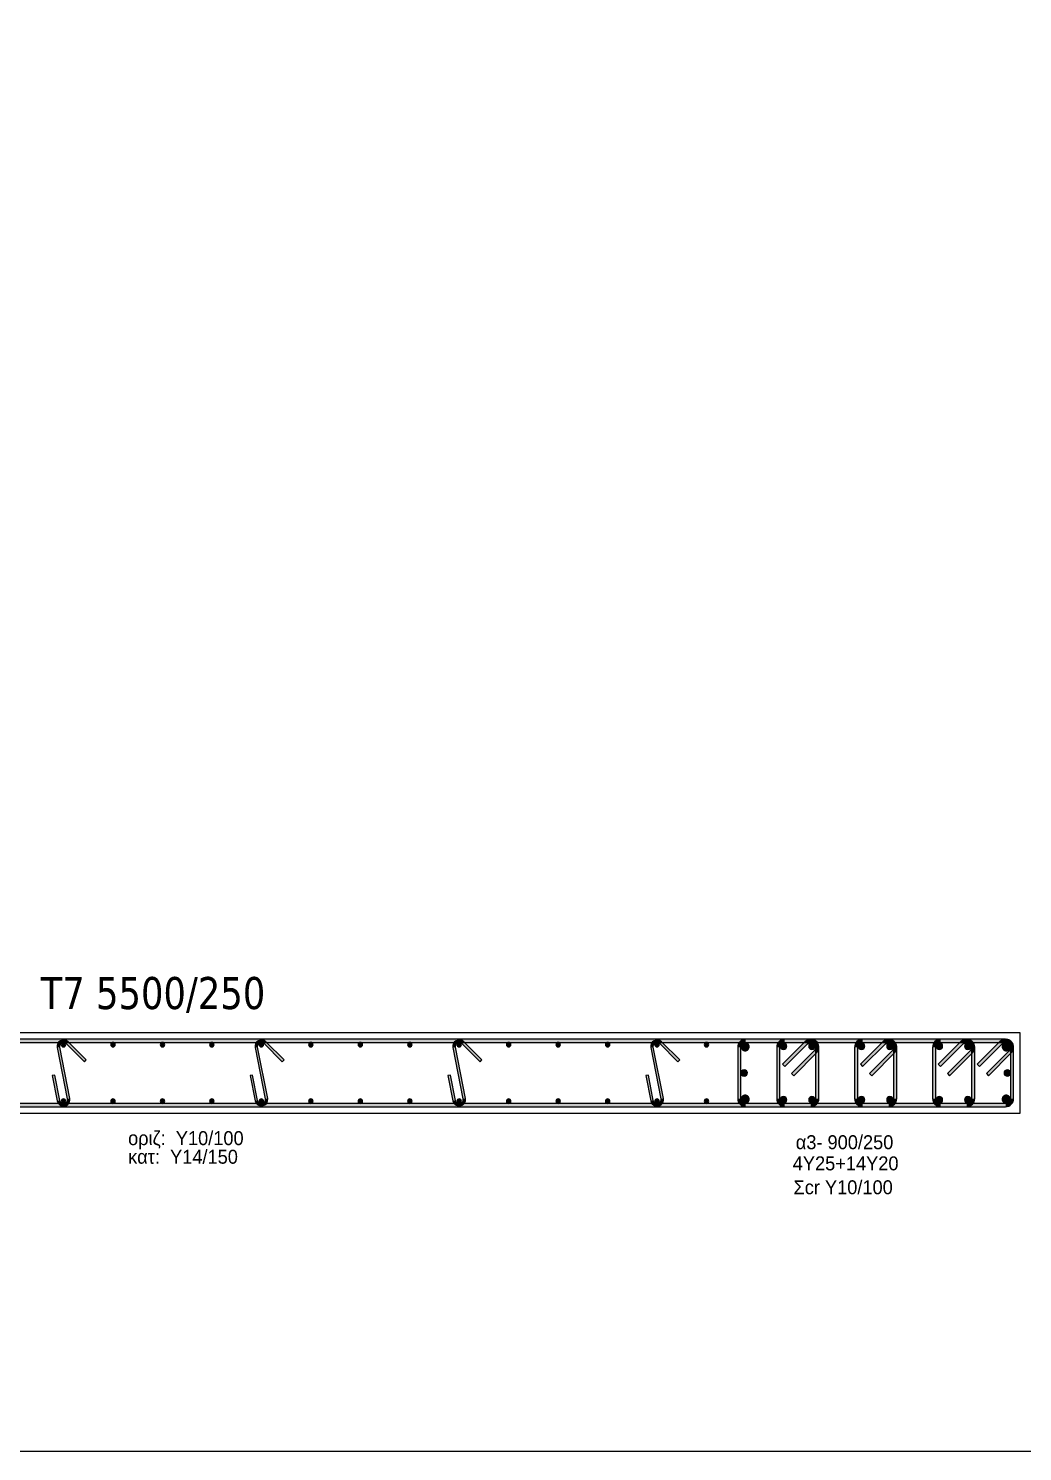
# Model space of a CAD drawing. Header units: millimetres. Extents: x -2171 to 1563, y -1758 to -1505.
# Drawn here: x -349.06 to -333.57, y -1630.29 to -1608.12 of the extents above; entities that cross this region are included whole.
import ezdxf

# ---------------------------------------------------------------- set-up
doc = ezdxf.new("R2010")
doc.units = ezdxf.units.MM
for name, color, linetype in [('-S_TEXT', 3, 'Continuous'), ('Col_Det', 7, 'Continuous'), ('Col_Det_Fill', 7, 'Continuous'), ('pinakaki', 153, 'Continuous')]:
    doc.layers.add(name, color=color, linetype=linetype)
doc.styles.add('S1Arl22_b_934_161', font='arial.ttf', dxfattribs={"width": 0.933629, "height": 0.002175})
doc.styles.get("Standard").update_dxf_attribs({"font": 'tahoma.ttf'})

msp = doc.modelspace()

# ---------------------------------------------------------------- hatches: boundary and pattern name
at = {"layer": 'Col_Det_Fill'}
for color, points in [(252, [(-336.8028, -1623.9208), (-336.8028, -1623.8708), (-357.9058, -1623.8708), (-357.9058, -1623.9208)]), (252, [(-348.6086, -1624.0001), (-348.5694, -1623.9924, -0.7407348), (-348.4681, -1623.9384), (-348.4398, -1623.9101, 0.7407348)]), (252, [(-348.4516, -1624.7993), (-348.4124, -1624.7915), (-348.5694, -1623.9924), (-348.6086, -1624.0001)]), (133, [(-348.5455, -1623.9558, 0.4142136), (-348.5105, -1623.9908, 0.4142136), (-348.4755, -1623.9558, 0.4142136), (-348.5105, -1623.9208, 0.4142136)]), (252, [(-348.4398, -1623.9101), (-348.4681, -1623.9384), (-348.1852, -1624.2212), (-348.157, -1624.193)]), (133, [(-347.7747, -1623.9558, 0.4142136), (-347.7397, -1623.9908, 0.4142136), (-347.7047, -1623.9558, 0.4142136), (-347.7397, -1623.9208, 0.4142136)]), (133, [(-347.0039, -1623.9558, 0.4142136), (-346.9689, -1623.9908, 0.4142136), (-346.9339, -1623.9558, 0.4142136), (-346.9689, -1623.9208, 0.4142136)]), (133, [(-346.2331, -1623.9558, 0.4142136), (-346.1981, -1623.9908, 0.4142136), (-346.1631, -1623.9558, 0.4142136), (-346.1981, -1623.9208, 0.4142136)]), (252, [(-345.5255, -1624.0001), (-345.4862, -1623.9924, -0.7407348), (-345.3849, -1623.9384), (-345.3566, -1623.9101, 0.7407348)]), (252, [(-345.3685, -1624.7993), (-345.3292, -1624.7915), (-345.4862, -1623.9924), (-345.5255, -1624.0001)]), (133, [(-345.4623, -1623.9558, 0.4142136), (-345.4273, -1623.9908, 0.4142136), (-345.3923, -1623.9558, 0.4142136), (-345.4273, -1623.9208, 0.4142136)]), (252, [(-345.3566, -1623.9101), (-345.3849, -1623.9384), (-345.1021, -1624.2212), (-345.0738, -1624.193)]), (133, [(-344.6915, -1623.9558, 0.4142136), (-344.6565, -1623.9908, 0.4142136), (-344.6215, -1623.9558, 0.4142136), (-344.6565, -1623.9208, 0.4142136)]), (133, [(-343.9208, -1623.9558, 0.4142136), (-343.8858, -1623.9908, 0.4142136), (-343.8508, -1623.9558, 0.4142136), (-343.8858, -1623.9208, 0.4142136)]), (133, [(-343.15, -1623.9558, 0.4142136), (-343.115, -1623.9908, 0.4142136), (-343.08, -1623.9558, 0.4142136), (-343.115, -1623.9208, 0.4142136)]), (252, [(-342.4423, -1624.0001), (-342.403, -1623.9924, -0.7407348), (-342.3017, -1623.9384), (-342.2735, -1623.9101, 0.7407348)]), (252, [(-342.2853, -1624.7993), (-342.246, -1624.7915), (-342.403, -1623.9924), (-342.4423, -1624.0001)]), (133, [(-342.3792, -1623.9558, 0.4142136), (-342.3442, -1623.9908, 0.4142136), (-342.3092, -1623.9558, 0.4142136), (-342.3442, -1623.9208, 0.4142136)]), (252, [(-342.2735, -1623.9101), (-342.3017, -1623.9384), (-342.0189, -1624.2212), (-341.9906, -1624.193)]), (133, [(-341.6084, -1623.9558, 0.4142136), (-341.5734, -1623.9908, 0.4142136), (-341.5384, -1623.9558, 0.4142136), (-341.5734, -1623.9208, 0.4142136)]), (133, [(-340.8376, -1623.9558, 0.4142136), (-340.8026, -1623.9908, 0.4142136), (-340.7676, -1623.9558, 0.4142136), (-340.8026, -1623.9208, 0.4142136)]), (133, [(-340.0668, -1623.9558, 0.4142136), (-340.0318, -1623.9908, 0.4142136), (-339.9968, -1623.9558, 0.4142136), (-340.0318, -1623.9208, 0.4142136)]), (252, [(-339.3591, -1624.0001), (-339.3199, -1623.9924, -0.7407348), (-339.2186, -1623.9384), (-339.1903, -1623.9101, 0.7407348)]), (252, [(-339.2021, -1624.7993), (-339.1629, -1624.7915), (-339.3199, -1623.9924), (-339.3591, -1624.0001)]), (133, [(-339.296, -1623.9558, 0.4142136), (-339.261, -1623.9908, 0.4142136), (-339.226, -1623.9558, 0.4142136), (-339.261, -1623.9208, 0.4142136)]), (252, [(-339.1903, -1623.9101), (-339.2186, -1623.9384), (-338.9357, -1624.2212), (-338.9075, -1624.193)]), (133, [(-338.5252, -1623.9558, 0.4142136), (-338.4902, -1623.9908, 0.4142136), (-338.4552, -1623.9558, 0.4142136), (-338.4902, -1623.9208, 0.4142136)]), (252, [(-337.8793, -1623.9208), (-337.8793, -1623.8708, 0.4142136), (-338.0043, -1623.9958), (-337.9543, -1623.9958, -0.4142136)]), (252, [(-337.9543, -1623.9958), (-338.0043, -1623.9958), (-338.0043, -1624.7958), (-337.9543, -1624.7958)]), (12, [(-337.8257, -1623.987, 0.4142136), (-337.8882, -1623.9245, 0.4142136), (-337.9507, -1623.987, 0.4142136), (-337.8882, -1624.0495, 0.4142136)]), (252, [(-333.8293, -1623.9208), (-333.8293, -1623.8708), (-337.8793, -1623.8708), (-337.8793, -1623.9208)]), (252, [(-337.2722, -1623.9208), (-337.2722, -1623.8708, 0.4142136), (-337.3972, -1623.9958), (-337.3472, -1623.9958, -0.4142136)]), (252, [(-337.3472, -1623.9958), (-337.3972, -1623.9958), (-337.3972, -1624.7958), (-337.3472, -1624.7958)]), (56, [(-337.2399, -1623.9781, 0.4142136), (-337.2899, -1623.9281, 0.4142136), (-337.3399, -1623.9781, 0.4142136), (-337.2899, -1624.0281, 0.4142136)]), (252, [(-336.9181, -1623.9428), (-336.9534, -1623.9074), (-337.307, -1624.261), (-337.2716, -1624.2963)]), (252, [(-336.865, -1623.9208), (-336.865, -1623.8708), (-337.2722, -1623.8708), (-337.2722, -1623.9208)]), (252, [(-336.79, -1623.9958), (-336.74, -1623.9958, 0.6681786), (-336.9534, -1623.9074), (-336.9181, -1623.9428, -0.6681786)]), (56, [(-336.7974, -1623.9781, 0.4142136), (-336.8474, -1623.9281, 0.4142136), (-336.8974, -1623.9781, 0.4142136), (-336.8474, -1624.0281, 0.4142136)]), (252, [(-336.812, -1624.0489), (-336.7766, -1624.0842, 0.6681786), (-336.865, -1623.8708), (-336.865, -1623.9208, -0.6681786)]), (252, [(-336.79, -1624.7958), (-336.74, -1624.7958), (-336.74, -1623.9958), (-336.79, -1623.9958)]), (252, [(-336.0579, -1623.9208), (-336.0579, -1623.8708, 0.4142136), (-336.1829, -1623.9958), (-336.1329, -1623.9958, -0.4142136)]), (252, [(-336.1329, -1623.9958), (-336.1829, -1623.9958), (-336.1829, -1624.7958), (-336.1329, -1624.7958)]), (56, [(-336.0256, -1623.9781, 0.4142136), (-336.0756, -1623.9281, 0.4142136), (-336.1256, -1623.9781, 0.4142136), (-336.0756, -1624.0281, 0.4142136)]), (252, [(-335.7038, -1623.9428), (-335.7391, -1623.9074), (-336.0927, -1624.261), (-336.0573, -1624.2963)]), (252, [(-335.6507, -1623.9208), (-335.6507, -1623.8708), (-336.0579, -1623.8708), (-336.0579, -1623.9208)]), (252, [(-335.5757, -1623.9958), (-335.5257, -1623.9958, 0.6681786), (-335.7391, -1623.9074), (-335.7038, -1623.9428, -0.6681786)]), (56, [(-335.5831, -1623.9781, 0.4142136), (-335.6331, -1623.9281, 0.4142136), (-335.6831, -1623.9781, 0.4142136), (-335.6331, -1624.0281, 0.4142136)]), (252, [(-335.5977, -1624.0489), (-335.5624, -1624.0842, 0.6681786), (-335.6507, -1623.8708), (-335.6507, -1623.9208, -0.6681786)]), (252, [(-335.5757, -1624.7958), (-335.5257, -1624.7958), (-335.5257, -1623.9958), (-335.5757, -1623.9958)]), (252, [(-334.8436, -1623.9208), (-334.8436, -1623.8708, 0.4142136), (-334.9686, -1623.9958), (-334.9186, -1623.9958, -0.4142136)]), (252, [(-334.9186, -1623.9958), (-334.9686, -1623.9958), (-334.9686, -1624.7958), (-334.9186, -1624.7958)]), (56, [(-334.8113, -1623.9781, 0.4142136), (-334.8613, -1623.9281, 0.4142136), (-334.9113, -1623.9781, 0.4142136), (-334.8613, -1624.0281, 0.4142136)]), (252, [(-334.4895, -1623.9428), (-334.5249, -1623.9074), (-334.8784, -1624.261), (-334.843, -1624.2963)]), (252, [(-334.4365, -1623.9208), (-334.4365, -1623.8708), (-334.8436, -1623.8708), (-334.8436, -1623.9208)]), (252, [(-334.3615, -1623.9958), (-334.3115, -1623.9958, 0.6681786), (-334.5249, -1623.9074), (-334.4895, -1623.9428, -0.6681786)]), (56, [(-334.3688, -1623.9781, 0.4142136), (-334.4188, -1623.9281, 0.4142136), (-334.4688, -1623.9781, 0.4142136), (-334.4188, -1624.0281, 0.4142136)]), (252, [(-334.3834, -1624.0489), (-334.3481, -1624.0842, 0.6681786), (-334.4365, -1623.8708), (-334.4365, -1623.9208, -0.6681786)]), (252, [(-334.3615, -1624.7958), (-334.3115, -1624.7958), (-334.3115, -1623.9958), (-334.3615, -1623.9958)]), (252, [(-333.8824, -1623.9428), (-333.9177, -1623.9074), (-334.2713, -1624.261), (-334.2359, -1624.2963)]), (252, [(-333.7543, -1623.9958), (-333.7043, -1623.9958, 0.6681786), (-333.9177, -1623.9074), (-333.8824, -1623.9428, -0.6681786)]), (12, [(-333.758, -1623.987, 0.4142136), (-333.8205, -1623.9245, 0.4142136), (-333.883, -1623.987, 0.4142136), (-333.8205, -1624.0495, 0.4142136)]), (252, [(-333.7763, -1624.0489), (-333.7409, -1624.0842, 0.6681786), (-333.8293, -1623.8708), (-333.8293, -1623.9208, -0.6681786)]), (252, [(-333.7543, -1624.7958), (-333.7043, -1624.7958), (-333.7043, -1623.9958), (-333.7543, -1623.9958)]), (252, [(-337.1656, -1624.4024), (-337.1302, -1624.4378), (-336.7766, -1624.0842), (-336.812, -1624.0489)]), (252, [(-335.9513, -1624.4024), (-335.9159, -1624.4378), (-335.5624, -1624.0842), (-335.5977, -1624.0489)]), (252, [(-334.737, -1624.4024), (-334.7016, -1624.4378), (-334.3481, -1624.0842), (-334.3834, -1624.0489)]), (252, [(-334.1298, -1624.4024), (-334.0945, -1624.4378), (-333.7409, -1624.0842), (-333.7763, -1624.0489)]), (252, [(-348.6465, -1624.4299), (-348.6857, -1624.4376), (-348.6086, -1624.8301), (-348.5694, -1624.8224)]), (252, [(-345.5633, -1624.4299), (-345.6026, -1624.4376), (-345.5255, -1624.8301), (-345.4862, -1624.8224)]), (252, [(-342.4802, -1624.4299), (-342.5194, -1624.4376), (-342.4423, -1624.8301), (-342.403, -1624.8224)]), (252, [(-339.397, -1624.4299), (-339.4362, -1624.4376), (-339.3591, -1624.8301), (-339.3199, -1624.8224)]), (133, [(-337.8543, -1624.3958, 0.4142136), (-337.9043, -1624.3458, 0.4142136), (-337.9543, -1624.3958, 0.4142136), (-337.9043, -1624.4458, 0.4142136)]), (133, [(-333.7543, -1624.3958, 0.4142136), (-333.8043, -1624.3458, 0.4142136), (-333.8543, -1624.3958, 0.4142136), (-333.8043, -1624.4458, 0.4142136)]), (252, [(-357.9058, -1624.8708), (-357.9058, -1624.9208), (-336.8028, -1624.9208), (-336.8028, -1624.8708)]), (252, [(-348.5694, -1624.8224), (-348.6086, -1624.8301, 1), (-348.4124, -1624.7915), (-348.4516, -1624.7993, -1)]), (133, [(-348.5455, -1624.8358, 0.4142136), (-348.5105, -1624.8708, 0.4142136), (-348.4755, -1624.8358, 0.4142136), (-348.5105, -1624.8008, 0.4142136)]), (133, [(-347.7747, -1624.8358, 0.4142136), (-347.7397, -1624.8708, 0.4142136), (-347.7047, -1624.8358, 0.4142136), (-347.7397, -1624.8008, 0.4142136)]), (133, [(-347.0039, -1624.8358, 0.4142136), (-346.9689, -1624.8708, 0.4142136), (-346.9339, -1624.8358, 0.4142136), (-346.9689, -1624.8008, 0.4142136)]), (133, [(-346.2331, -1624.8358, 0.4142136), (-346.1981, -1624.8708, 0.4142136), (-346.1631, -1624.8358, 0.4142136), (-346.1981, -1624.8008, 0.4142136)]), (252, [(-345.4862, -1624.8224), (-345.5255, -1624.8301, 1), (-345.3292, -1624.7915), (-345.3685, -1624.7993, -1)]), (133, [(-345.4623, -1624.8358, 0.4142136), (-345.4273, -1624.8708, 0.4142136), (-345.3923, -1624.8358, 0.4142136), (-345.4273, -1624.8008, 0.4142136)]), (133, [(-344.6915, -1624.8358, 0.4142136), (-344.6565, -1624.8708, 0.4142136), (-344.6215, -1624.8358, 0.4142136), (-344.6565, -1624.8008, 0.4142136)]), (133, [(-343.9208, -1624.8358, 0.4142136), (-343.8858, -1624.8708, 0.4142136), (-343.8508, -1624.8358, 0.4142136), (-343.8858, -1624.8008, 0.4142136)]), (133, [(-343.15, -1624.8358, 0.4142136), (-343.115, -1624.8708, 0.4142136), (-343.08, -1624.8358, 0.4142136), (-343.115, -1624.8008, 0.4142136)]), (252, [(-342.403, -1624.8224), (-342.4423, -1624.8301, 1), (-342.246, -1624.7915), (-342.2853, -1624.7993, -1)]), (133, [(-342.3792, -1624.8358, 0.4142136), (-342.3442, -1624.8708, 0.4142136), (-342.3092, -1624.8358, 0.4142136), (-342.3442, -1624.8008, 0.4142136)]), (133, [(-341.6084, -1624.8358, 0.4142136), (-341.5734, -1624.8708, 0.4142136), (-341.5384, -1624.8358, 0.4142136), (-341.5734, -1624.8008, 0.4142136)]), (133, [(-340.8376, -1624.8358, 0.4142136), (-340.8026, -1624.8708, 0.4142136), (-340.7676, -1624.8358, 0.4142136), (-340.8026, -1624.8008, 0.4142136)]), (133, [(-340.0668, -1624.8358, 0.4142136), (-340.0318, -1624.8708, 0.4142136), (-339.9968, -1624.8358, 0.4142136), (-340.0318, -1624.8008, 0.4142136)]), (252, [(-339.3199, -1624.8224), (-339.3591, -1624.8301, 1), (-339.1629, -1624.7915), (-339.2021, -1624.7993, -1)]), (133, [(-339.296, -1624.8358, 0.4142136), (-339.261, -1624.8708, 0.4142136), (-339.226, -1624.8358, 0.4142136), (-339.261, -1624.8008, 0.4142136)]), (133, [(-338.5252, -1624.8358, 0.4142136), (-338.4902, -1624.8708, 0.4142136), (-338.4552, -1624.8358, 0.4142136), (-338.4902, -1624.8008, 0.4142136)]), (252, [(-337.9543, -1624.7958), (-338.0043, -1624.7958, 0.4142136), (-337.8793, -1624.9208), (-337.8793, -1624.8708, -0.4142136)]), (12, [(-337.8257, -1624.8047, 0.4142136), (-337.8882, -1624.7422, 0.4142136), (-337.9507, -1624.8047, 0.4142136), (-337.8882, -1624.8672, 0.4142136)]), (252, [(-337.8793, -1624.8708), (-337.8793, -1624.9208), (-333.8293, -1624.9208), (-333.8293, -1624.8708)]), (252, [(-337.3472, -1624.7958), (-337.3972, -1624.7958, 0.4142136), (-337.2722, -1624.9208), (-337.2722, -1624.8708, -0.4142136)]), (56, [(-337.2399, -1624.8135, 0.4142136), (-337.2899, -1624.7635, 0.4142136), (-337.3399, -1624.8135, 0.4142136), (-337.2899, -1624.8635, 0.4142136)]), (252, [(-337.2722, -1624.8708), (-337.2722, -1624.9208), (-336.865, -1624.9208), (-336.865, -1624.8708)]), (56, [(-336.7974, -1624.8135, 0.4142136), (-336.8474, -1624.7635, 0.4142136), (-336.8974, -1624.8135, 0.4142136), (-336.8474, -1624.8635, 0.4142136)]), (252, [(-336.865, -1624.8708), (-336.865, -1624.9208, 0.4142136), (-336.74, -1624.7958), (-336.79, -1624.7958, -0.4142136)]), (252, [(-336.1329, -1624.7958), (-336.1829, -1624.7958, 0.4142136), (-336.0579, -1624.9208), (-336.0579, -1624.8708, -0.4142136)]), (56, [(-336.0256, -1624.8135, 0.4142136), (-336.0756, -1624.7635, 0.4142136), (-336.1256, -1624.8135, 0.4142136), (-336.0756, -1624.8635, 0.4142136)]), (252, [(-336.0579, -1624.8708), (-336.0579, -1624.9208), (-335.6507, -1624.9208), (-335.6507, -1624.8708)]), (56, [(-335.5831, -1624.8135, 0.4142136), (-335.6331, -1624.7635, 0.4142136), (-335.6831, -1624.8135, 0.4142136), (-335.6331, -1624.8635, 0.4142136)]), (252, [(-335.6507, -1624.8708), (-335.6507, -1624.9208, 0.4142136), (-335.5257, -1624.7958), (-335.5757, -1624.7958, -0.4142136)]), (252, [(-334.9186, -1624.7958), (-334.9686, -1624.7958, 0.4142136), (-334.8436, -1624.9208), (-334.8436, -1624.8708, -0.4142136)]), (56, [(-334.8113, -1624.8135, 0.4142136), (-334.8613, -1624.7635, 0.4142136), (-334.9113, -1624.8135, 0.4142136), (-334.8613, -1624.8635, 0.4142136)]), (252, [(-334.8436, -1624.8708), (-334.8436, -1624.9208), (-334.4365, -1624.9208), (-334.4365, -1624.8708)]), (56, [(-334.3688, -1624.8135, 0.4142136), (-334.4188, -1624.7635, 0.4142136), (-334.4688, -1624.8135, 0.4142136), (-334.4188, -1624.8635, 0.4142136)]), (252, [(-334.4365, -1624.8708), (-334.4365, -1624.9208, 0.4142136), (-334.3115, -1624.7958), (-334.3615, -1624.7958, -0.4142136)]), (12, [(-333.758, -1624.8047, 0.4142136), (-333.8205, -1624.7422, 0.4142136), (-333.883, -1624.8047, 0.4142136), (-333.8205, -1624.8672, 0.4142136)]), (252, [(-333.8293, -1624.8708), (-333.8293, -1624.9208, 0.4142136), (-333.7043, -1624.7958), (-333.7543, -1624.7958, -0.4142136)])]:
    msp.add_hatch(color=color, dxfattribs=at).paths.add_polyline_path(points)

# ---------------------------------------------------------------- linework, layer by layer
at = {"layer": '-S_TEXT', "ltscale": 5}
msp.add_lwpolyline([(-363.7475, -1590.2497), (-305.6, -1590.2497), (-305.6, -1630.2944), (-363.7475, -1630.2944)], close=True, dxfattribs=at)
at = {"layer": 'Col_Det', "color": 7}
for points in [[(-333.6043, -1623.7708), (-359.6043, -1623.7708)], [(-333.6043, -1625.0208), (-333.6043, -1623.7708)], [(-336.8028, -1623.8708), (-357.9058, -1623.8708)], [(-357.9058, -1623.9208), (-336.8028, -1623.9208)], [(-348.6086, -1624.0001), (-348.4516, -1624.7993)], [(-348.4124, -1624.7915), (-348.5694, -1623.9924)], [(-348.4681, -1623.9384), (-348.1852, -1624.2212)], [(-348.157, -1624.193), (-348.4398, -1623.9101)], [(-345.5255, -1624.0001), (-345.3685, -1624.7993)], [(-345.3292, -1624.7915), (-345.4862, -1623.9924)], [(-345.3849, -1623.9384), (-345.1021, -1624.2212)], [(-345.0738, -1624.193), (-345.3566, -1623.9101)], [(-342.4423, -1624.0001), (-342.2853, -1624.7993)], [(-342.246, -1624.7915), (-342.403, -1623.9924)], [(-342.3017, -1623.9384), (-342.0189, -1624.2212)], [(-341.9906, -1624.193), (-342.2735, -1623.9101)], [(-339.3591, -1624.0001), (-339.2021, -1624.7993)], [(-339.1629, -1624.7915), (-339.3199, -1623.9924)], [(-339.2186, -1623.9384), (-338.9357, -1624.2212)], [(-338.9075, -1624.193), (-339.1903, -1623.9101)], [(-338.0043, -1623.9958), (-338.0043, -1624.7958)], [(-337.9543, -1624.7958), (-337.9543, -1623.9958)], [(-333.8293, -1623.8708), (-337.8793, -1623.8708)], [(-337.8793, -1623.9208), (-333.8293, -1623.9208)], [(-337.3972, -1623.9958), (-337.3972, -1624.7958)], [(-337.3472, -1624.7958), (-337.3472, -1623.9958)], [(-336.9534, -1623.9074), (-337.307, -1624.261)], [(-336.865, -1623.8708), (-337.2722, -1623.8708)], [(-337.2722, -1623.9208), (-336.865, -1623.9208)], [(-337.2716, -1624.2963), (-336.9181, -1623.9428)], [(-336.8028, -1623.9208), (-336.8028, -1623.8708)], [(-336.79, -1623.9958), (-336.79, -1624.7958)], [(-336.74, -1624.7958), (-336.74, -1623.9958)], [(-336.1829, -1623.9958), (-336.1829, -1624.7958)], [(-336.1329, -1624.7958), (-336.1329, -1623.9958)], [(-335.7391, -1623.9074), (-336.0927, -1624.261)], [(-335.6507, -1623.8708), (-336.0579, -1623.8708)], [(-336.0579, -1623.9208), (-335.6507, -1623.9208)], [(-336.0573, -1624.2963), (-335.7038, -1623.9428)], [(-335.5757, -1623.9958), (-335.5757, -1624.7958)], [(-335.5257, -1624.7958), (-335.5257, -1623.9958)], [(-334.9686, -1623.9958), (-334.9686, -1624.7958)], [(-334.9186, -1624.7958), (-334.9186, -1623.9958)], [(-334.5249, -1623.9074), (-334.8784, -1624.261)], [(-334.4365, -1623.8708), (-334.8436, -1623.8708)], [(-334.8436, -1623.9208), (-334.4365, -1623.9208)], [(-334.843, -1624.2963), (-334.4895, -1623.9428)], [(-334.3615, -1623.9958), (-334.3615, -1624.7958)], [(-334.3115, -1624.7958), (-334.3115, -1623.9958)], [(-333.9177, -1623.9074), (-334.2713, -1624.261)], [(-334.2359, -1624.2963), (-333.8824, -1623.9428)], [(-333.7543, -1623.9958), (-333.7543, -1624.7958)], [(-333.7043, -1624.7958), (-333.7043, -1623.9958)], [(-348.1852, -1624.2212), (-348.157, -1624.193)], [(-345.1021, -1624.2212), (-345.0738, -1624.193)], [(-342.0189, -1624.2212), (-341.9906, -1624.193)], [(-338.9357, -1624.2212), (-338.9075, -1624.193)], [(-336.812, -1624.0489), (-337.1656, -1624.4024)], [(-337.1302, -1624.4378), (-336.7766, -1624.0842)], [(-335.5977, -1624.0489), (-335.9513, -1624.4024)], [(-335.9159, -1624.4378), (-335.5624, -1624.0842)], [(-334.3834, -1624.0489), (-334.737, -1624.4024)], [(-334.7016, -1624.4378), (-334.3481, -1624.0842)], [(-333.7763, -1624.0489), (-334.1298, -1624.4024)], [(-334.0945, -1624.4378), (-333.7409, -1624.0842)], [(-348.6465, -1624.4299), (-348.6857, -1624.4376)], [(-348.6857, -1624.4376), (-348.6086, -1624.8301)], [(-348.5694, -1624.8224), (-348.6465, -1624.4299)], [(-345.5633, -1624.4299), (-345.6026, -1624.4376)], [(-345.6026, -1624.4376), (-345.5255, -1624.8301)], [(-345.4862, -1624.8224), (-345.5633, -1624.4299)], [(-342.4802, -1624.4299), (-342.5194, -1624.4376)], [(-342.5194, -1624.4376), (-342.4423, -1624.8301)], [(-342.403, -1624.8224), (-342.4802, -1624.4299)], [(-339.397, -1624.4299), (-339.4362, -1624.4376)], [(-339.4362, -1624.4376), (-339.3591, -1624.8301)], [(-339.3199, -1624.8224), (-339.397, -1624.4299)], [(-337.307, -1624.261), (-337.2716, -1624.2963)], [(-337.1656, -1624.4024), (-337.1302, -1624.4378)], [(-336.0927, -1624.261), (-336.0573, -1624.2963)], [(-335.9513, -1624.4024), (-335.9159, -1624.4378)], [(-334.8784, -1624.261), (-334.843, -1624.2963)], [(-334.737, -1624.4024), (-334.7016, -1624.4378)], [(-334.2713, -1624.261), (-334.2359, -1624.2963)], [(-334.1298, -1624.4024), (-334.0945, -1624.4378)], [(-336.8028, -1624.8708), (-357.9058, -1624.8708)], [(-333.8293, -1624.8708), (-337.8793, -1624.8708)], [(-336.865, -1624.8708), (-337.2722, -1624.8708)], [(-336.8028, -1624.9208), (-336.8028, -1624.8708)], [(-335.6507, -1624.8708), (-336.0579, -1624.8708)], [(-334.4365, -1624.8708), (-334.8436, -1624.8708)], [(-361.1043, -1625.0208), (-333.6043, -1625.0208)], [(-357.9058, -1624.9208), (-336.8028, -1624.9208)], [(-337.8793, -1624.9208), (-333.8293, -1624.9208)], [(-337.2722, -1624.9208), (-336.865, -1624.9208)], [(-336.0579, -1624.9208), (-335.6507, -1624.9208)], [(-334.8436, -1624.9208), (-334.4365, -1624.9208)]]:
    msp.add_lwpolyline(points, dxfattribs=at)
for points in [[(-348.4398, -1623.9101, 0.7407348), (-348.6086, -1624.0001, 0.7407348)], [(-348.5694, -1623.9924, -0.7407348), (-348.4681, -1623.9384)], [(-348.5105, -1623.9208, 0.4142136), (-348.5455, -1623.9558, 0.4142136)], [(-348.5455, -1623.9558, 0.4142136), (-348.5105, -1623.9908, 0.4142136)], [(-348.4755, -1623.9558, 0.4142136), (-348.5105, -1623.9208, 0.4142136)], [(-348.5105, -1623.9908, 0.4142136), (-348.4755, -1623.9558, 0.4142136)], [(-347.7397, -1623.9208, 0.4142136), (-347.7747, -1623.9558, 0.4142136)], [(-347.7747, -1623.9558, 0.4142136), (-347.7397, -1623.9908, 0.4142136)], [(-347.7047, -1623.9558, 0.4142136), (-347.7397, -1623.9208, 0.4142136)], [(-347.7397, -1623.9908, 0.4142136), (-347.7047, -1623.9558, 0.4142136)], [(-346.9689, -1623.9208, 0.4142136), (-347.0039, -1623.9558, 0.4142136)], [(-347.0039, -1623.9558, 0.4142136), (-346.9689, -1623.9908, 0.4142136)], [(-346.9339, -1623.9558, 0.4142136), (-346.9689, -1623.9208, 0.4142136)], [(-346.9689, -1623.9908, 0.4142136), (-346.9339, -1623.9558, 0.4142136)], [(-346.1981, -1623.9208, 0.4142136), (-346.2331, -1623.9558, 0.4142136)], [(-346.2331, -1623.9558, 0.4142136), (-346.1981, -1623.9908, 0.4142136)], [(-346.1631, -1623.9558, 0.4142136), (-346.1981, -1623.9208, 0.4142136)], [(-346.1981, -1623.9908, 0.4142136), (-346.1631, -1623.9558, 0.4142136)], [(-345.3566, -1623.9101, 0.7407348), (-345.5255, -1624.0001, 0.7407348)], [(-345.4862, -1623.9924, -0.7407348), (-345.3849, -1623.9384)], [(-345.4273, -1623.9208, 0.4142136), (-345.4623, -1623.9558, 0.4142136)], [(-345.4623, -1623.9558, 0.4142136), (-345.4273, -1623.9908, 0.4142136)], [(-345.3923, -1623.9558, 0.4142136), (-345.4273, -1623.9208, 0.4142136)], [(-345.4273, -1623.9908, 0.4142136), (-345.3923, -1623.9558, 0.4142136)], [(-344.6565, -1623.9208, 0.4142136), (-344.6915, -1623.9558, 0.4142136)], [(-344.6915, -1623.9558, 0.4142136), (-344.6565, -1623.9908, 0.4142136)], [(-344.6215, -1623.9558, 0.4142136), (-344.6565, -1623.9208, 0.4142136)], [(-344.6565, -1623.9908, 0.4142136), (-344.6215, -1623.9558, 0.4142136)], [(-343.8858, -1623.9208, 0.4142136), (-343.9208, -1623.9558, 0.4142136)], [(-343.9208, -1623.9558, 0.4142136), (-343.8858, -1623.9908, 0.4142136)], [(-343.8508, -1623.9558, 0.4142136), (-343.8858, -1623.9208, 0.4142136)], [(-343.8858, -1623.9908, 0.4142136), (-343.8508, -1623.9558, 0.4142136)], [(-343.115, -1623.9208, 0.4142136), (-343.15, -1623.9558, 0.4142136)], [(-343.15, -1623.9558, 0.4142136), (-343.115, -1623.9908, 0.4142136)], [(-343.08, -1623.9558, 0.4142136), (-343.115, -1623.9208, 0.4142136)], [(-343.115, -1623.9908, 0.4142136), (-343.08, -1623.9558, 0.4142136)], [(-342.2735, -1623.9101, 0.7407348), (-342.4423, -1624.0001, 0.7407348)], [(-342.403, -1623.9924, -0.7407348), (-342.3017, -1623.9384)], [(-342.3442, -1623.9208, 0.4142136), (-342.3792, -1623.9558, 0.4142136)], [(-342.3792, -1623.9558, 0.4142136), (-342.3442, -1623.9908, 0.4142136)], [(-342.3092, -1623.9558, 0.4142136), (-342.3442, -1623.9208, 0.4142136)], [(-342.3442, -1623.9908, 0.4142136), (-342.3092, -1623.9558, 0.4142136)], [(-341.5734, -1623.9208, 0.4142136), (-341.6084, -1623.9558, 0.4142136)], [(-341.6084, -1623.9558, 0.4142136), (-341.5734, -1623.9908, 0.4142136)], [(-341.5384, -1623.9558, 0.4142136), (-341.5734, -1623.9208, 0.4142136)], [(-341.5734, -1623.9908, 0.4142136), (-341.5384, -1623.9558, 0.4142136)], [(-340.8026, -1623.9208, 0.4142136), (-340.8376, -1623.9558, 0.4142136)], [(-340.8376, -1623.9558, 0.4142136), (-340.8026, -1623.9908, 0.4142136)], [(-340.7676, -1623.9558, 0.4142136), (-340.8026, -1623.9208, 0.4142136)], [(-340.8026, -1623.9908, 0.4142136), (-340.7676, -1623.9558, 0.4142136)], [(-340.0318, -1623.9208, 0.4142136), (-340.0668, -1623.9558, 0.4142136)], [(-340.0668, -1623.9558, 0.4142136), (-340.0318, -1623.9908, 0.4142136)], [(-339.9968, -1623.9558, 0.4142136), (-340.0318, -1623.9208, 0.4142136)], [(-340.0318, -1623.9908, 0.4142136), (-339.9968, -1623.9558, 0.4142136)], [(-339.1903, -1623.9101, 0.7407348), (-339.3591, -1624.0001, 0.7407348)], [(-339.3199, -1623.9924, -0.7407348), (-339.2186, -1623.9384)], [(-339.261, -1623.9208, 0.4142136), (-339.296, -1623.9558, 0.4142136)], [(-339.296, -1623.9558, 0.4142136), (-339.261, -1623.9908, 0.4142136)], [(-339.226, -1623.9558, 0.4142136), (-339.261, -1623.9208, 0.4142136)], [(-339.261, -1623.9908, 0.4142136), (-339.226, -1623.9558, 0.4142136)], [(-338.4902, -1623.9208, 0.4142136), (-338.5252, -1623.9558, 0.4142136)], [(-338.5252, -1623.9558, 0.4142136), (-338.4902, -1623.9908, 0.4142136)], [(-338.4552, -1623.9558, 0.4142136), (-338.4902, -1623.9208, 0.4142136)], [(-338.4902, -1623.9908, 0.4142136), (-338.4552, -1623.9558, 0.4142136)], [(-337.8793, -1623.8708, 0.4142136), (-338.0043, -1623.9958)], [(-337.9543, -1623.9958, -0.4142136), (-337.8793, -1623.9208, -0.4142136)], [(-337.8882, -1623.9245, 0.4142136), (-337.9507, -1623.987, 0.4142136)], [(-337.9507, -1623.987, 0.4142136), (-337.8882, -1624.0495, 0.4142136)], [(-337.8257, -1623.987, 0.4142136), (-337.8882, -1623.9245, 0.4142136)], [(-337.8882, -1624.0495, 0.4142136), (-337.8257, -1623.987, 0.4142136)], [(-337.2722, -1623.8708, 0.4142136), (-337.3972, -1623.9958)], [(-337.3472, -1623.9958, -0.4142136), (-337.2722, -1623.9208, -0.4142136)], [(-337.2899, -1623.9281, 0.4142136), (-337.3399, -1623.9781, 0.4142136)], [(-337.3399, -1623.9781, 0.4142136), (-337.2899, -1624.0281, 0.4142136)], [(-337.2399, -1623.9781, 0.4142136), (-337.2899, -1623.9281, 0.4142136)], [(-337.2899, -1624.0281, 0.4142136), (-337.2399, -1623.9781, 0.4142136)], [(-336.74, -1623.9958, 0.6681786), (-336.9534, -1623.9074)], [(-336.9181, -1623.9428, -0.6681786), (-336.79, -1623.9958, -0.6681786)], [(-336.8474, -1623.9281, 0.4142136), (-336.8974, -1623.9781, 0.4142136)], [(-336.8974, -1623.9781, 0.4142136), (-336.8474, -1624.0281, 0.4142136)], [(-336.7766, -1624.0842, 0.6681786), (-336.865, -1623.8708)], [(-336.865, -1623.9208, -0.6681786), (-336.812, -1624.0489, -0.6681786)], [(-336.7974, -1623.9781, 0.4142136), (-336.8474, -1623.9281, 0.4142136)], [(-336.8474, -1624.0281, 0.4142136), (-336.7974, -1623.9781, 0.4142136)], [(-336.0579, -1623.8708, 0.4142136), (-336.1829, -1623.9958)], [(-336.1329, -1623.9958, -0.4142136), (-336.0579, -1623.9208, -0.4142136)], [(-336.0756, -1623.9281, 0.4142136), (-336.1256, -1623.9781, 0.4142136)], [(-336.1256, -1623.9781, 0.4142136), (-336.0756, -1624.0281, 0.4142136)], [(-336.0256, -1623.9781, 0.4142136), (-336.0756, -1623.9281, 0.4142136)], [(-336.0756, -1624.0281, 0.4142136), (-336.0256, -1623.9781, 0.4142136)], [(-335.5257, -1623.9958, 0.6681786), (-335.7391, -1623.9074)], [(-335.7038, -1623.9428, -0.6681786), (-335.5757, -1623.9958, -0.6681786)], [(-335.6331, -1623.9281, 0.4142136), (-335.6831, -1623.9781, 0.4142136)], [(-335.6831, -1623.9781, 0.4142136), (-335.6331, -1624.0281, 0.4142136)], [(-335.5624, -1624.0842, 0.6681786), (-335.6507, -1623.8708)], [(-335.6507, -1623.9208, -0.6681786), (-335.5977, -1624.0489, -0.6681786)], [(-335.5831, -1623.9781, 0.4142136), (-335.6331, -1623.9281, 0.4142136)], [(-335.6331, -1624.0281, 0.4142136), (-335.5831, -1623.9781, 0.4142136)], [(-334.8436, -1623.8708, 0.4142136), (-334.9686, -1623.9958)], [(-334.9186, -1623.9958, -0.4142136), (-334.8436, -1623.9208, -0.4142136)], [(-334.8613, -1623.9281, 0.4142136), (-334.9113, -1623.9781, 0.4142136)], [(-334.9113, -1623.9781, 0.4142136), (-334.8613, -1624.0281, 0.4142136)], [(-334.8113, -1623.9781, 0.4142136), (-334.8613, -1623.9281, 0.4142136)], [(-334.8613, -1624.0281, 0.4142136), (-334.8113, -1623.9781, 0.4142136)], [(-334.3115, -1623.9958, 0.6681786), (-334.5249, -1623.9074)], [(-334.4895, -1623.9428, -0.6681786), (-334.3615, -1623.9958, -0.6681786)], [(-334.4188, -1623.9281, 0.4142136), (-334.4688, -1623.9781, 0.4142136)], [(-334.4688, -1623.9781, 0.4142136), (-334.4188, -1624.0281, 0.4142136)], [(-334.3481, -1624.0842, 0.6681786), (-334.4365, -1623.8708)], [(-334.4365, -1623.9208, -0.6681786), (-334.3834, -1624.0489, -0.6681786)], [(-334.3688, -1623.9781, 0.4142136), (-334.4188, -1623.9281, 0.4142136)], [(-334.4188, -1624.0281, 0.4142136), (-334.3688, -1623.9781, 0.4142136)], [(-333.7043, -1623.9958, 0.6681786), (-333.9177, -1623.9074)], [(-333.8205, -1623.9245, 0.4142136), (-333.883, -1623.987, 0.4142136)], [(-333.883, -1623.987, 0.4142136), (-333.8205, -1624.0495, 0.4142136)], [(-333.8824, -1623.9428, -0.6681786), (-333.7543, -1623.9958, -0.6681786)], [(-333.7409, -1624.0842, 0.6681786), (-333.8293, -1623.8708)], [(-333.8293, -1623.9208, -0.6681786), (-333.7763, -1624.0489, -0.6681786)], [(-333.758, -1623.987, 0.4142136), (-333.8205, -1623.9245, 0.4142136)], [(-333.8205, -1624.0495, 0.4142136), (-333.758, -1623.987, 0.4142136)], [(-337.9043, -1624.3458, 0.4142136), (-337.9543, -1624.3958, 0.4142136)], [(-337.9543, -1624.3958, 0.4142136), (-337.9043, -1624.4458, 0.4142136)], [(-337.8543, -1624.3958, 0.4142136), (-337.9043, -1624.3458, 0.4142136)], [(-337.9043, -1624.4458, 0.4142136), (-337.8543, -1624.3958, 0.4142136)], [(-333.8043, -1624.3458, 0.4142136), (-333.8543, -1624.3958, 0.4142136)], [(-333.8543, -1624.3958, 0.4142136), (-333.8043, -1624.4458, 0.4142136)], [(-333.7543, -1624.3958, 0.4142136), (-333.8043, -1624.3458, 0.4142136)], [(-333.8043, -1624.4458, 0.4142136), (-333.7543, -1624.3958, 0.4142136)], [(-348.6086, -1624.8301, 1), (-348.4124, -1624.7915)], [(-348.4516, -1624.7993, -1), (-348.5694, -1624.8224, -1)], [(-348.5105, -1624.8008, 0.4142136), (-348.5455, -1624.8358, 0.4142136)], [(-348.5455, -1624.8358, 0.4142136), (-348.5105, -1624.8708, 0.4142136)], [(-348.4755, -1624.8358, 0.4142136), (-348.5105, -1624.8008, 0.4142136)], [(-348.5105, -1624.8708, 0.4142136), (-348.4755, -1624.8358, 0.4142136)], [(-347.7397, -1624.8008, 0.4142136), (-347.7747, -1624.8358, 0.4142136)], [(-347.7747, -1624.8358, 0.4142136), (-347.7397, -1624.8708, 0.4142136)], [(-347.7047, -1624.8358, 0.4142136), (-347.7397, -1624.8008, 0.4142136)], [(-347.7397, -1624.8708, 0.4142136), (-347.7047, -1624.8358, 0.4142136)], [(-346.9689, -1624.8008, 0.4142136), (-347.0039, -1624.8358, 0.4142136)], [(-347.0039, -1624.8358, 0.4142136), (-346.9689, -1624.8708, 0.4142136)], [(-346.9339, -1624.8358, 0.4142136), (-346.9689, -1624.8008, 0.4142136)], [(-346.9689, -1624.8708, 0.4142136), (-346.9339, -1624.8358, 0.4142136)], [(-346.1981, -1624.8008, 0.4142136), (-346.2331, -1624.8358, 0.4142136)], [(-346.2331, -1624.8358, 0.4142136), (-346.1981, -1624.8708, 0.4142136)], [(-346.1631, -1624.8358, 0.4142136), (-346.1981, -1624.8008, 0.4142136)], [(-346.1981, -1624.8708, 0.4142136), (-346.1631, -1624.8358, 0.4142136)], [(-345.5255, -1624.8301, 1), (-345.3292, -1624.7915)], [(-345.3685, -1624.7993, -1), (-345.4862, -1624.8224, -1)], [(-345.4273, -1624.8008, 0.4142136), (-345.4623, -1624.8358, 0.4142136)], [(-345.4623, -1624.8358, 0.4142136), (-345.4273, -1624.8708, 0.4142136)], [(-345.3923, -1624.8358, 0.4142136), (-345.4273, -1624.8008, 0.4142136)], [(-345.4273, -1624.8708, 0.4142136), (-345.3923, -1624.8358, 0.4142136)], [(-344.6565, -1624.8008, 0.4142136), (-344.6915, -1624.8358, 0.4142136)], [(-344.6915, -1624.8358, 0.4142136), (-344.6565, -1624.8708, 0.4142136)], [(-344.6215, -1624.8358, 0.4142136), (-344.6565, -1624.8008, 0.4142136)], [(-344.6565, -1624.8708, 0.4142136), (-344.6215, -1624.8358, 0.4142136)], [(-343.8858, -1624.8008, 0.4142136), (-343.9208, -1624.8358, 0.4142136)], [(-343.9208, -1624.8358, 0.4142136), (-343.8858, -1624.8708, 0.4142136)], [(-343.8508, -1624.8358, 0.4142136), (-343.8858, -1624.8008, 0.4142136)], [(-343.8858, -1624.8708, 0.4142136), (-343.8508, -1624.8358, 0.4142136)], [(-343.115, -1624.8008, 0.4142136), (-343.15, -1624.8358, 0.4142136)], [(-343.15, -1624.8358, 0.4142136), (-343.115, -1624.8708, 0.4142136)], [(-343.08, -1624.8358, 0.4142136), (-343.115, -1624.8008, 0.4142136)], [(-343.115, -1624.8708, 0.4142136), (-343.08, -1624.8358, 0.4142136)], [(-342.4423, -1624.8301, 1), (-342.246, -1624.7915)], [(-342.2853, -1624.7993, -1), (-342.403, -1624.8224, -1)], [(-342.3442, -1624.8008, 0.4142136), (-342.3792, -1624.8358, 0.4142136)], [(-342.3792, -1624.8358, 0.4142136), (-342.3442, -1624.8708, 0.4142136)], [(-342.3092, -1624.8358, 0.4142136), (-342.3442, -1624.8008, 0.4142136)], [(-342.3442, -1624.8708, 0.4142136), (-342.3092, -1624.8358, 0.4142136)], [(-341.5734, -1624.8008, 0.4142136), (-341.6084, -1624.8358, 0.4142136)], [(-341.6084, -1624.8358, 0.4142136), (-341.5734, -1624.8708, 0.4142136)], [(-341.5384, -1624.8358, 0.4142136), (-341.5734, -1624.8008, 0.4142136)], [(-341.5734, -1624.8708, 0.4142136), (-341.5384, -1624.8358, 0.4142136)], [(-340.8026, -1624.8008, 0.4142136), (-340.8376, -1624.8358, 0.4142136)], [(-340.8376, -1624.8358, 0.4142136), (-340.8026, -1624.8708, 0.4142136)], [(-340.7676, -1624.8358, 0.4142136), (-340.8026, -1624.8008, 0.4142136)], [(-340.8026, -1624.8708, 0.4142136), (-340.7676, -1624.8358, 0.4142136)], [(-340.0318, -1624.8008, 0.4142136), (-340.0668, -1624.8358, 0.4142136)], [(-340.0668, -1624.8358, 0.4142136), (-340.0318, -1624.8708, 0.4142136)], [(-339.9968, -1624.8358, 0.4142136), (-340.0318, -1624.8008, 0.4142136)], [(-340.0318, -1624.8708, 0.4142136), (-339.9968, -1624.8358, 0.4142136)], [(-339.3591, -1624.8301, 1), (-339.1629, -1624.7915)], [(-339.2021, -1624.7993, -1), (-339.3199, -1624.8224, -1)], [(-339.261, -1624.8008, 0.4142136), (-339.296, -1624.8358, 0.4142136)], [(-339.296, -1624.8358, 0.4142136), (-339.261, -1624.8708, 0.4142136)], [(-339.226, -1624.8358, 0.4142136), (-339.261, -1624.8008, 0.4142136)], [(-339.261, -1624.8708, 0.4142136), (-339.226, -1624.8358, 0.4142136)], [(-338.4902, -1624.8008, 0.4142136), (-338.5252, -1624.8358, 0.4142136)], [(-338.5252, -1624.8358, 0.4142136), (-338.4902, -1624.8708, 0.4142136)], [(-338.4552, -1624.8358, 0.4142136), (-338.4902, -1624.8008, 0.4142136)], [(-338.4902, -1624.8708, 0.4142136), (-338.4552, -1624.8358, 0.4142136)], [(-338.0043, -1624.7958, 0.4142136), (-337.8793, -1624.9208)], [(-337.8793, -1624.8708, -0.4142136), (-337.9543, -1624.7958, -0.4142136)], [(-337.8882, -1624.7422, 0.4142136), (-337.9507, -1624.8047, 0.4142136)], [(-337.9507, -1624.8047, 0.4142136), (-337.8882, -1624.8672, 0.4142136)], [(-337.8257, -1624.8047, 0.4142136), (-337.8882, -1624.7422, 0.4142136)], [(-337.8882, -1624.8672, 0.4142136), (-337.8257, -1624.8047, 0.4142136)], [(-337.3972, -1624.7958, 0.4142136), (-337.2722, -1624.9208)], [(-337.2722, -1624.8708, -0.4142136), (-337.3472, -1624.7958, -0.4142136)], [(-337.2899, -1624.7635, 0.4142136), (-337.3399, -1624.8135, 0.4142136)], [(-337.3399, -1624.8135, 0.4142136), (-337.2899, -1624.8635, 0.4142136)], [(-337.2399, -1624.8135, 0.4142136), (-337.2899, -1624.7635, 0.4142136)], [(-337.2899, -1624.8635, 0.4142136), (-337.2399, -1624.8135, 0.4142136)], [(-336.8474, -1624.7635, 0.4142136), (-336.8974, -1624.8135, 0.4142136)], [(-336.8974, -1624.8135, 0.4142136), (-336.8474, -1624.8635, 0.4142136)], [(-336.865, -1624.9208, 0.4142136), (-336.74, -1624.7958)], [(-336.79, -1624.7958, -0.4142136), (-336.865, -1624.8708, -0.4142136)], [(-336.7974, -1624.8135, 0.4142136), (-336.8474, -1624.7635, 0.4142136)], [(-336.8474, -1624.8635, 0.4142136), (-336.7974, -1624.8135, 0.4142136)], [(-336.1829, -1624.7958, 0.4142136), (-336.0579, -1624.9208)], [(-336.0579, -1624.8708, -0.4142136), (-336.1329, -1624.7958, -0.4142136)], [(-336.0756, -1624.7635, 0.4142136), (-336.1256, -1624.8135, 0.4142136)], [(-336.1256, -1624.8135, 0.4142136), (-336.0756, -1624.8635, 0.4142136)], [(-336.0256, -1624.8135, 0.4142136), (-336.0756, -1624.7635, 0.4142136)], [(-336.0756, -1624.8635, 0.4142136), (-336.0256, -1624.8135, 0.4142136)], [(-335.6331, -1624.7635, 0.4142136), (-335.6831, -1624.8135, 0.4142136)], [(-335.6831, -1624.8135, 0.4142136), (-335.6331, -1624.8635, 0.4142136)], [(-335.6507, -1624.9208, 0.4142136), (-335.5257, -1624.7958)], [(-335.5757, -1624.7958, -0.4142136), (-335.6507, -1624.8708, -0.4142136)], [(-335.5831, -1624.8135, 0.4142136), (-335.6331, -1624.7635, 0.4142136)], [(-335.6331, -1624.8635, 0.4142136), (-335.5831, -1624.8135, 0.4142136)], [(-334.9686, -1624.7958, 0.4142136), (-334.8436, -1624.9208)], [(-334.8436, -1624.8708, -0.4142136), (-334.9186, -1624.7958, -0.4142136)], [(-334.8613, -1624.7635, 0.4142136), (-334.9113, -1624.8135, 0.4142136)], [(-334.9113, -1624.8135, 0.4142136), (-334.8613, -1624.8635, 0.4142136)], [(-334.8113, -1624.8135, 0.4142136), (-334.8613, -1624.7635, 0.4142136)], [(-334.8613, -1624.8635, 0.4142136), (-334.8113, -1624.8135, 0.4142136)], [(-334.4188, -1624.7635, 0.4142136), (-334.4688, -1624.8135, 0.4142136)], [(-334.4688, -1624.8135, 0.4142136), (-334.4188, -1624.8635, 0.4142136)], [(-334.4365, -1624.9208, 0.4142136), (-334.3115, -1624.7958)], [(-334.3615, -1624.7958, -0.4142136), (-334.4365, -1624.8708, -0.4142136)], [(-334.3688, -1624.8135, 0.4142136), (-334.4188, -1624.7635, 0.4142136)], [(-334.4188, -1624.8635, 0.4142136), (-334.3688, -1624.8135, 0.4142136)], [(-333.8205, -1624.7422, 0.4142136), (-333.883, -1624.8047, 0.4142136)], [(-333.883, -1624.8047, 0.4142136), (-333.8205, -1624.8672, 0.4142136)], [(-333.8293, -1624.9208, 0.4142136), (-333.7043, -1624.7958)], [(-333.7543, -1624.7958, -0.4142136), (-333.8293, -1624.8708, -0.4142136)], [(-333.758, -1624.8047, 0.4142136), (-333.8205, -1624.7422, 0.4142136)], [(-333.8205, -1624.8672, 0.4142136), (-333.758, -1624.8047, 0.4142136)]]:
    msp.add_lwpolyline(points, format="xyb", dxfattribs=at)

# ---------------------------------------------------------------- texts
at = {"layer": 'Col_Det', "color": 7, "style": 'S1Arl22_b_934_161', "width": 0.933629}
for s, p in [('οριζ:  Y10/100', (-347.5041, -1625.5198)), (' α3- 900/250', (-337.1782, -1625.5833)), ('κατ:  Y14/150', (-347.5041, -1625.8098)), ('4Y25+14Y20', (-337.1467, -1625.9129)), ('Σcr Y10/100', (-337.1349, -1626.2854))]:
    msp.add_text(s, height=0.2175, dxfattribs=at).set_placement(p)
at = {"layer": 'pinakaki', "color": 1, "width": 0.933629}
msp.add_text(' Τ7 5500/250 ', height=0.5, dxfattribs=at).set_placement((-349.041, -1623.3999))

doc.saveas('drawing.dxf')
